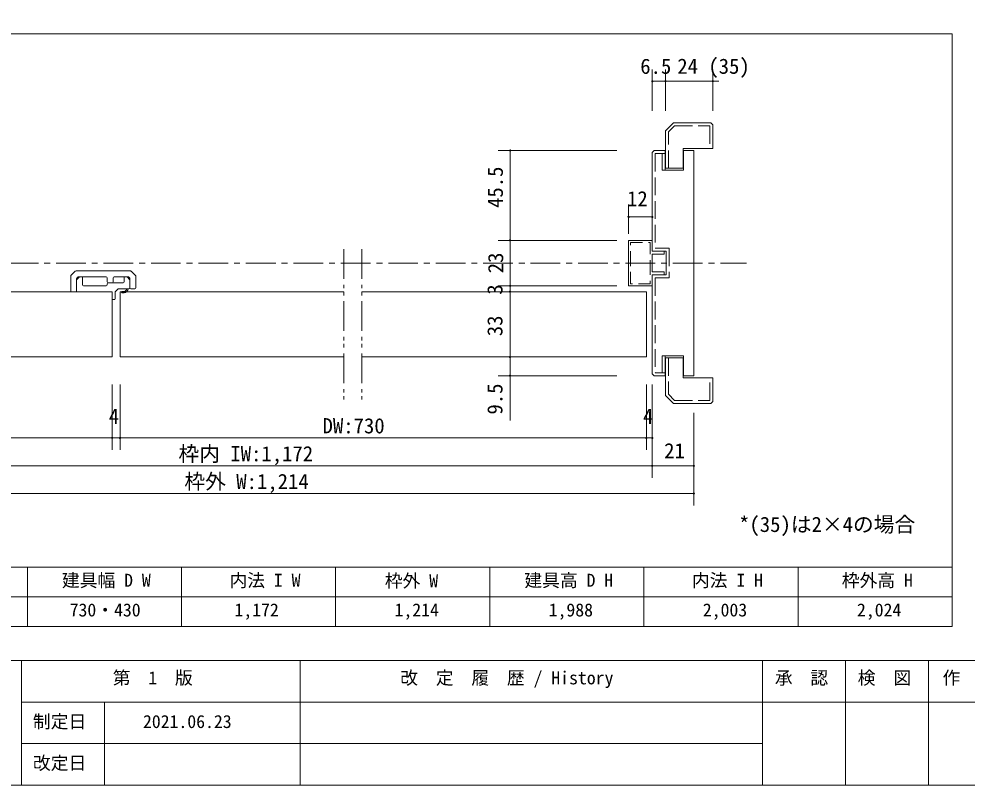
# Model space of a CAD drawing. Units: millimetres on the paper, enlarged 10 times, with parts at other scales. Extents: x -1985 to 2015, y -1370 to 1400.
# Drawn here: x -1179 to 420, y -1370 to -78 of the extents above; entities that cross this region are included whole.
import ezdxf
from ezdxf.enums import TextEntityAlignment as Align

# ---------------------------------------------------------------- set-up
doc = ezdxf.new("R2010")
doc.units = ezdxf.units.MM
doc.header["$LTSCALE"] = 10
doc.header["$PDMODE"] = 32
doc.header["$PDSIZE"] = 2
for name, pattern in [('CHAIN1', [8, 5, -1, 1, -1]), ('DASHED3', [4, 3, -1]), ('DOUBLE_CHAIN1', [8.8, 5, -1, 0.6, -0.6, 0.6, -1]), ('USER9', [3, 2, -1])]:
    doc.linetypes.add(name, pattern=pattern)
for name, color, linetype, lineweight in [('1-0_下線', 7, 'Continuous', 9), ('1-1_0', 7, 'Continuous', 18), ('2-0_18', 7, 'Continuous', 9)]:
    doc.layers.add(name, color=color, linetype=linetype, lineweight=lineweight)
doc.styles.add('ＭＳ ゴシック', font='')
doc.styles.get('ＭＳ ゴシック').set_extended_font_data('MS Gothic')

# ---------------------------------------------------------------- blocks, each defined once
blk = doc.blocks.new('A$C2F6970C9')
at = {"layer": '1-1_0'}
for p, q in [((0, 200), (30, 230)), ((0, 90), (0, 200)), ((30, 230), (60, 230)), ((60, 150), (60, 230)), ((480, 230), (510, 230)), ((480, 180), (480, 230)), ((510, 230), (540, 200)), ((540, 120), (540, 200)), ((70, 140), (300, 140)), ((310, 150), (310, 160)), ((320, 170), (470, 170)), ((392.93, 82.93), (417.07, 107.07)), ((424.14, 110), (530, 110)), ((10, 80), (350, 80)), ((360, 10), (360, 70)), ((370, 0), (380, 0)), ((390, 10), (390, 75.86)), ((480, 84), (461, 84)), ((480, 70), (461, 70))]:
    blk.add_line(p, q, dxfattribs=at)
for centre, radius, start, end in [((70, 150), 10, 180, 270), ((300, 150), 10, 270, 0), ((320, 160), 10, 90, 180), ((424.14, 100), 10, 90, 135), ((470, 180), 10, 270, 0), ((480, 110), 40, 270, 0), ((480, 110), 26, 270, 0), ((530, 120), 10, 270, 0), ((10, 90), 10, 180, 270), ((350, 70), 10, 0, 90), ((370, 10), 10, 180, 270), ((380, 10), 10, 270, 0), ((400, 75.86), 10, 135, 180), ((461, 77), 7, 90, 270)]:
    blk.add_arc(centre, radius, start, end, dxfattribs=at)
blk = doc.blocks.new('A$C6C1575FA')
at = {"layer": '1-1_0'}
for p, q in [((47.07, 207.07), (2.93, 162.93)), ((605.86, 210), (54.14, 210)), ((657.07, 162.93), (612.93, 207.07)), ((0, 155.86), (0, 10)), ((60, 131.01), (60, 10)), ((71.92, 147.07), (62.93, 138.08)), ((360, 150), (78.99, 150)), ((370, 140), (370, 100)), ((430, 100), (430, 140)), ((581.01, 150), (440, 150)), ((597.07, 138.08), (588.08, 147.07)), ((600, 40), (600, 131.01)), ((660, 40), (660, 155.86)), ((50, 0), (10, 0)), ((420, 90), (380, 90)), ((650, 30), (610, 30))]:
    blk.add_line(p, q, dxfattribs=at)
for centre, start, end in [((54.14, 200), 90, 135), ((605.86, 200), 45, 90), ((10, 155.86), 135, 180), ((70, 131.01), 135, 180), ((78.99, 140), 90, 135), ((360, 140), 0, 90), ((380, 100), 180, 270), ((420, 100), 270, 0), ((440, 140), 90, 180), ((581.01, 140), 45, 90), ((590, 131.01), 0, 45), ((650, 155.86), 0, 45), ((10, 10), 180, 270), ((50, 10), 270, 0), ((610, 40), 180, 270), ((650, 40), 270, 0)]:
    blk.add_arc(centre, 10, start, end, dxfattribs=at)

msp = doc.modelspace()

# ---------------------------------------------------------------- linework, layer by layer
at = {"layer": '1-0_下線'}
for p, q in [((395, -102.5), (-1935, -102.5)), ((395, -102.5), (-1935, -102.5)), ((395, -102.5), (-1935, -102.5)), ((395, -102.5), (-1935, -102.5)), ((395, -102.5), (-1935, -102.5)), ((395, -102.5), (-1935, -102.5)), ((395, -1002.5), (395, -102.5)), ((395, -1002.5), (395, -102.5)), ((395, -1002.5), (-1935, -1002.5)), ((395, -1002.5), (-1935, -1002.5))]:
    msp.add_line(p, q, dxfattribs=at)
at = {"layer": '1-1_0', "lineweight": 9}
for p, q in [((395, -102.5), (-1935, -102.5)), ((395, -102.5), (-1935, -102.5)), ((395, -1002.5), (395, -102.5)), ((395, -1002.5), (-1935, -1002.5)), ((395, -1002.5), (-1935, -1002.5)), ((-1165, -1002.5), (-1165, -1102.5)), ((-905, -1002.5), (-905, -1102.5)), ((-645, -1002.5), (-645, -1102.5)), ((-385, -1002.5), (-385, -1102.5)), ((-125, -1002.5), (-125, -1102.5)), ((135, -1002.5), (135, -1102.5)), ((395, -1002.5), (395, -1102.5)), ((395, -1052.5), (-1935, -1052.5)), ((395, -1102.5), (-1935, -1102.5)), ((2015, -1160), (-1985, -1160)), ((-1175, -1160), (-1175, -1370)), ((-705, -1160), (-705, -1370)), ((75, -1160), (75, -1370)), ((215, -1160), (215, -1370)), ((355, -1160), (355, -1370)), ((2015, -1230), (-1175, -1230)), ((-1035, -1230), (-1035, -1370)), ((75, -1300), (-1175, -1300))]:
    msp.add_line(p, q, dxfattribs=at)
msp.add_lwpolyline([(-1985, -1370), (2015, -1370), (2015, 1400), (-1985, 1400)], close=True, dxfattribs=at)
at = {"layer": '2-0_18'}
for p, q in [((-110.88, -162.71), (-110.88, -232.71)), ((-88.72, -162.71), (-88.72, -232.71)), ((-8.72, -162.71), (-8.72, -232.71)), ((1.28, -182.71), (-110.88, -182.71)), ((-75.38, -252.71), (-88.72, -266.05)), ((-75.38, -252.71), (-12.05, -252.71)), ((-12.05, -252.71), (-8.72, -256.05)), ((-88.72, -266.05), (-88.72, -329.38)), ((-370.88, -299.38), (-170.88, -299.38)), ((-350.88, -299.38), (-350.88, -754.88)), ((-107.55, -299.38), (-110.88, -302.71)), ((-110.88, -302.71), (-110.88, -469.38)), ((-107.55, -299.38), (-89.22, -299.38)), ((-89.22, -299.38), (-89.22, -332.71)), ((-58.72, -296.05), (-58.72, -329.38)), ((-40.88, -299.38), (-58.22, -299.38)), ((-40.88, -679.38), (-40.88, -299.38)), ((-58.72, -329.38), (-88.72, -329.38)), ((-150.88, -440.11), (-150.88, -390.72)), ((-150.88, -411.57), (-110.88, -411.57)), ((-370.88, -451.05), (-170.88, -451.05)), ((-110.88, -469.38), (-87.55, -469.38)), ((-110.88, -474.38), (-105.88, -474.38)), ((-87.55, -469.38), (-87.55, -509.38)), ((-110.88, -504.38), (-105.88, -504.38)), ((-87.55, -509.38), (-110.88, -509.38)), ((-370.88, -527.71), (-170.88, -527.71)), ((-110.88, -676.05), (-110.88, -514.38)), ((-89.22, -679.38), (-89.22, -646.05)), ((-58.72, -649.38), (-88.72, -649.38)), ((-88.72, -712.71), (-88.72, -649.38)), ((-58.72, -682.71), (-58.72, -649.38)), ((-370.88, -679.38), (-170.88, -679.38)), ((-110.88, -676.05), (-107.55, -679.38)), ((-107.55, -679.38), (-89.22, -679.38)), ((-58.22, -679.38), (-40.88, -679.38)), ((-1021.93, -804.38), (-1021.93, -694.38)), ((-1021.93, -804.38), (-1021.93, -694.38)), ((-1008.6, -804.38), (-1008.6, -694.38)), ((-120.88, -804.38), (-120.88, -694.38)), ((-110.88, -851.48), (-110.88, -694.38)), ((-75.38, -726.05), (-88.72, -712.71)), ((-75.38, -726.05), (-12.05, -726.05)), ((-12.05, -726.05), (-8.72, -722.71)), ((-40.88, -898.33), (-40.88, -742.15)), ((-1450.88, -784.38), (-110.88, -784.38)), ((-1520.88, -831.48), (-40.88, -831.48)), ((-1520.88, -878.33), (-40.88, -878.33))]:
    msp.add_line(p, q, dxfattribs=at)
at = {"layer": '2-0_18', "linetype": 'DASHED3'}
for p, q in [((-89.22, -304.38), (-105.48, -304.38)), ((-105.48, -674.38), (-89.22, -674.38))]:
    msp.add_line(p, q, dxfattribs=at)
at = {"layer": '2-0_18', "linetype": 'DOUBLE_CHAIN1'}
for p, q in [((-631.28, -465.85), (-631.28, -719.58)), ((-631.28, -465.85), (-631.28, -719.58)), ((-600.83, -465.85), (-600.83, -719.58)), ((-600.83, -465.85), (-600.83, -719.58))]:
    msp.add_line(p, q, dxfattribs=at)
at = {"layer": '2-0_18', "linetype": 'CHAIN1'}
for p, q in [((-1596.44, -489.38), (-796.11, -489.38)), ((-796.11, -489.38), (47.97, -489.38))]:
    msp.add_line(p, q, dxfattribs=at)
at = {"layer": '2-0_18', "lineweight": 18}
for p, q in [((-1227.2, -537.71), (-1021.93, -537.71)), ((-1021.93, -537.71), (-1021.93, -647.71)), ((-1008.6, -537.71), (-1008.6, -647.71)), ((-1008.6, -537.71), (-631.28, -537.71)), ((-600.83, -537.71), (-120.88, -537.71)), ((-120.88, -537.71), (-120.88, -647.71)), ((-1227.2, -647.71), (-1021.93, -647.71)), ((-1008.6, -647.71), (-631.28, -647.71)), ((-600.83, -647.71), (-120.88, -647.71))]:
    msp.add_line(p, q, dxfattribs=at)
at = {"layer": '2-0_18', "linetype": 'DASHED3'}
for points in [[(-83.72, -329.38), (-83.72, -268.12), (-73.31, -257.71), (-14.12, -257.71), (-13.72, -258.12), (-13.72, -296.05)], [(-105.48, -304.38), (-105.88, -304.78), (-105.88, -464.38), (-82.55, -464.38), (-82.55, -514.38), (-105.88, -514.38), (-105.88, -673.98), (-105.48, -674.38)], [(-89.22, -332.71), (-94.22, -332.71), (-94.22, -304.38)], [(-94.22, -674.38), (-94.22, -646.05), (-89.22, -646.05)], [(-83.72, -649.38), (-83.72, -710.64), (-73.31, -721.05), (-14.12, -721.05), (-13.72, -720.64), (-13.72, -682.71)]]:
    msp.add_lwpolyline(points, dxfattribs=at)
at = {"layer": '2-0_18'}
for points in [[(-8.72, -256.05), (-8.72, -296.05), (-58.72, -296.05)], [(-89.22, -332.71), (-58.22, -332.71), (-58.22, -299.38)], [(-110.88, -509.38), (-110.88, -527.71), (-150.88, -527.71), (-150.88, -489.38), (-150.88, -451.05), (-110.88, -451.05), (-110.88, -469.38), (-90.88, -469.38)], [(-110.88, -469.38), (-90.88, -469.38), (-90.88, -474.38), (-110.88, -474.38)], [(-110.88, -474.38), (-110.88, -504.38), (-110.88, -474.38)], [(-110.88, -509.38), (-90.88, -509.38), (-90.88, -504.38)], [(-110.88, -504.38), (-90.88, -504.38), (-110.88, -504.38)], [(-90.88, -509.38), (-110.88, -509.38), (-110.88, -527.71)], [(-89.22, -646.05), (-58.22, -646.05), (-58.22, -679.38)], [(-8.72, -722.71), (-8.72, -682.71), (-58.72, -682.71)]]:
    msp.add_lwpolyline(points, dxfattribs=at)
at = {"layer": '2-0_18', "linetype": 'USER9'}
msp.add_lwpolyline([(-147.55, -524.38), (-147.55, -489.38), (-147.55, -454.38), (-114.22, -454.38), (-114.22, -489.38), (-114.22, -524.38)], close=True, dxfattribs=at)
at = {"layer": '2-0_18'}
for p in [(-110.88, -182.71), (-88.72, -182.71), (-8.72, -182.71), (-350.88, -299.38), (-150.88, -411.57), (-110.88, -411.57), (-350.88, -451.05), (-350.88, -527.71), (-350.88, -537.71), (-350.88, -647.71), (-350.88, -679.38), (-1021.93, -784.38), (-1008.6, -784.38), (-120.88, -784.38), (-110.88, -784.38), (-110.88, -831.48), (-40.88, -831.48), (-40.88, -878.33)]:
    msp.add_point(p, dxfattribs=at)

# ---------------------------------------------------------------- block references
at = {"layer": '2-0_18', "xscale": 0.1666667, "yscale": 0.1666667}
for name, p in [('A$C6C1575FA', (-1091.93, -537.71)), ('A$C2F6970C9', (-1081.93, -551.05))]:
    msp.add_blockref(name, p, dxfattribs=at)

# ---------------------------------------------------------------- texts
at = {"layer": '1-1_0', "style": 'ＭＳ ゴシック'}
for s, p in [('建具幅 D W', (-1106.7, -1042.17)), ('内法 I W', (-824.13, -1042.17)), ('枠外 W', (-562.08, -1042.95)), ('建具高 D H', (-326.7, -1042.17)), ('内法 I H', (-44.13, -1042.17)), ('枠外高 H', (208.69, -1042.17)), ('730・430', (-1093.67, -1092.17)), ('1,172', (-815.67, -1092.17)), ('1,214', (-545.67, -1092.17)), ('1,988', (-285.67, -1092.17)), ('2,003', (-25.67, -1092.17)), ('2,024', (234.33, -1092.17)), ('第\u30001\u3000版', (-1020.97, -1206.71)), ('改\u3000定\u3000履\u3000歴 / History', (-536.02, -1206.71)), ('承\u3000認', (95.74, -1206.71)), ('検\u3000図', (235.6, -1206.71)), ('作\u3000成', (378.67, -1206.71)), ('制定日', (-1155.61, -1280.42)), ('2021.06.23', (-970, -1280.42)), ('改定日', (-1155.61, -1350.42))]:
    msp.add_text(s, height=21.99, dxfattribs=at).set_placement(p, align=Align.BOTTOM_LEFT)
at = {"layer": '2-0_18', "style": 'ＭＳ ゴシック'}
for s, p in [('24 (35)', (-68.72, -177.71)), ('6.5', (-131.17, -177.79)), ('12', (-153.46, -401.29)), ('4', (-1027.69, -768.31)), ('DW:730', (-667.05, -784.38)), ('4', (-126.64, -768.31)), ('枠内 IW:1,172', (-910.07, -831.48)), ('21', (-90.88, -826.48)), ('枠外 W:1,214', (-900.07, -878.33)), ('*(35)は2×4の場合', (35.49, -950.74))]:
    msp.add_text(s, height=25.66, dxfattribs=at).set_placement(p, align=Align.BOTTOM_LEFT)
for s, p in [('45.5', (-355.22, -396.35)), ('23', (-354.66, -506.56)), ('3', (-355.88, -542.71)), ('33', (-355.88, -612.71)), ('9.5', (-355.88, -744.92))]:
    msp.add_text(s, height=25.66, rotation=90, dxfattribs=at).set_placement(p, align=Align.BOTTOM_LEFT)

doc.saveas('drawing.dxf')
